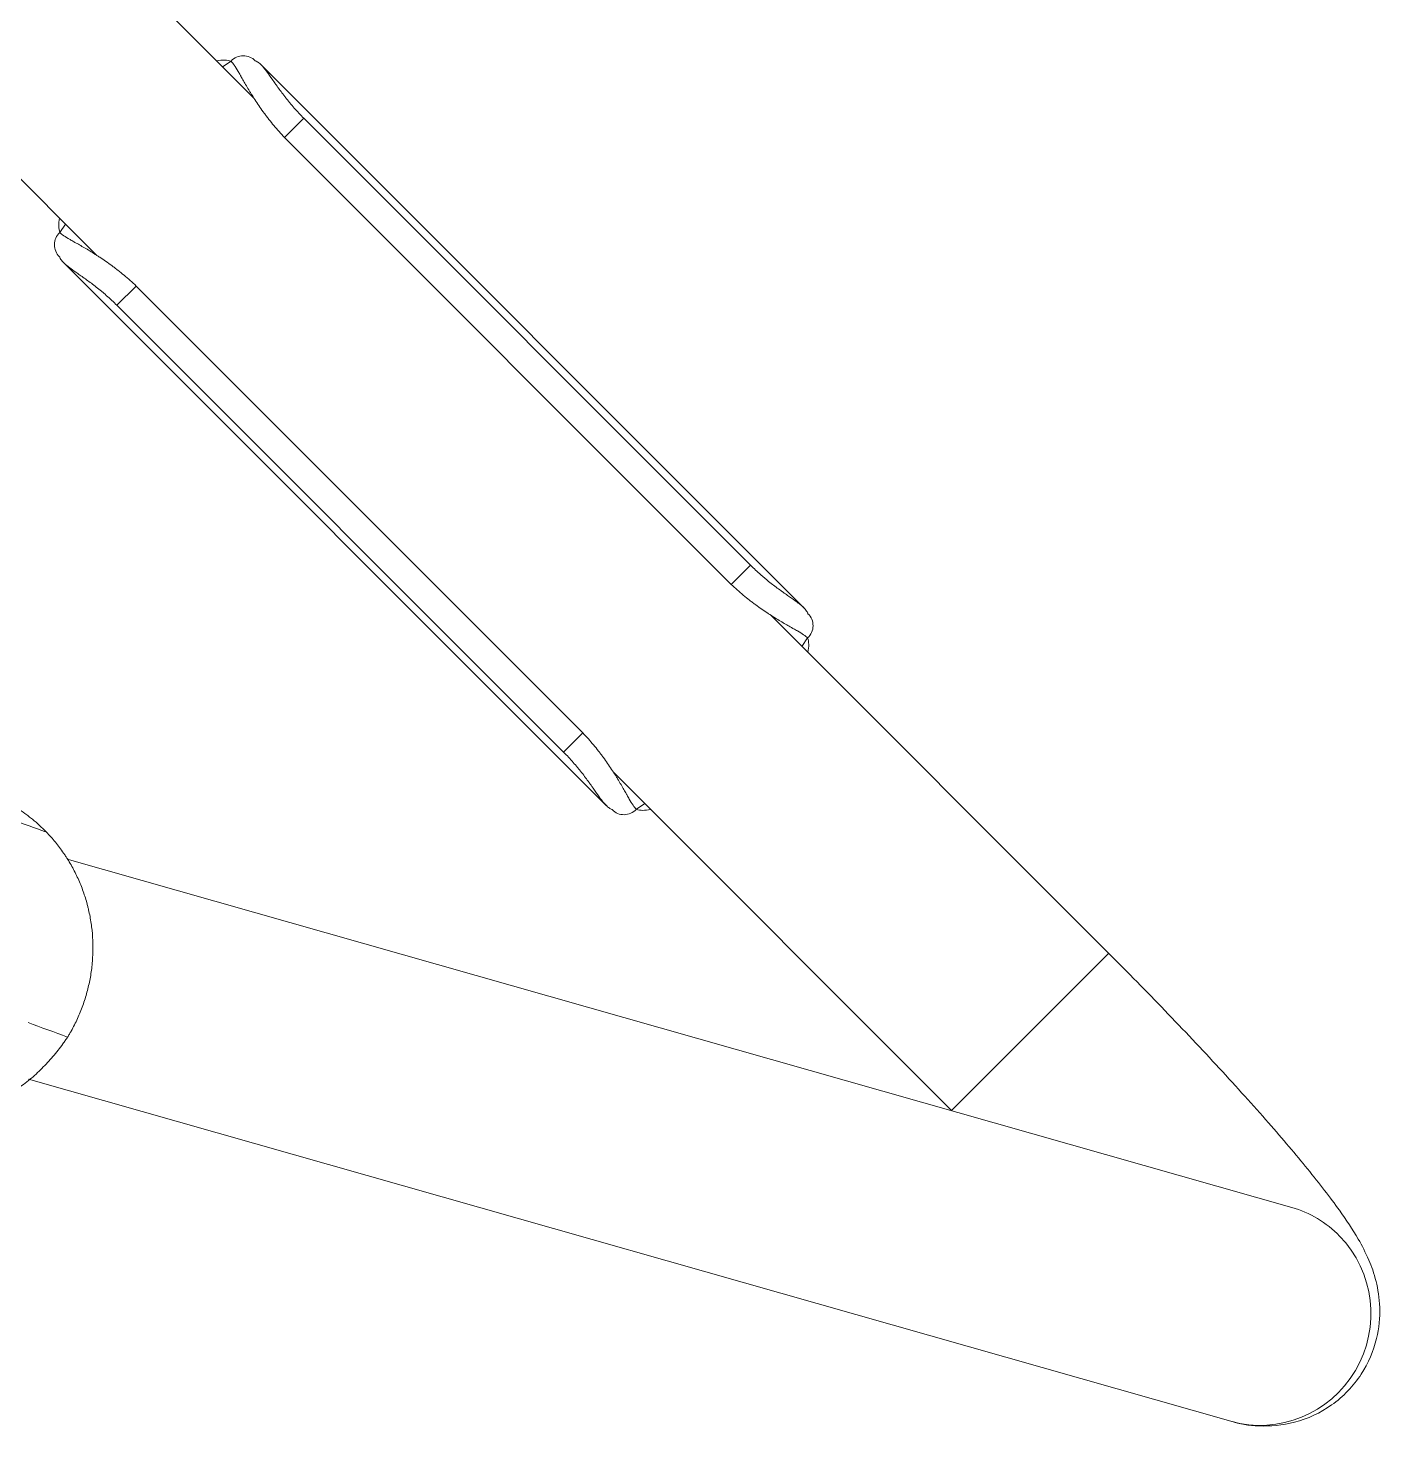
# Model space of a CAD drawing. Header units: millimetres. Extents: x 151130 to 215929, y 2134 to 34533.
# Drawn here: x 158766.2 to 158843.5, y 21545.5 to 21625.9 of the extents above; entities that cross this region are included whole.
import ezdxf

# ---------------------------------------------------------------- set-up
doc = ezdxf.new("R2010")
doc.units = ezdxf.units.MM
doc.layers.add('1', color=7, linetype='Continuous')

# ---------------------------------------------------------------- blocks, each defined once
blk = doc.blocks.new('SILLA GO 34006A')
at = {"layer": '1', "color": 0, "linetype": 'Continuous', "lineweight": 18}
for p, q in [((-197.907, 423.288), (-232.679, 485.698)), ((-243.773, 479.517), (-208.362, 415.961)), ((-246.644, 461.85), (-246.644, 434.522)), ((-246.621, 461.85), (-246.644, 461.85)), ((-233.944, 434.522), (-233.944, 461.85)), ((-248.28, 435.587), (-248.28, 391.728)), ((-232.308, 391.723), (-232.308, 435.582)), ((-246.644, 392.78), (-246.644, 84.529)), ((-233.944, 84.529), (-233.944, 392.78))]:
    blk.add_line(p, q, dxfattribs=at)
at = {"layer": '1', "color": 0, "linetype": 'Continuous', "lineweight": 13}
for p, q in [((-246.621, 461.85), (-233.944, 461.85)), ((-247.212, 436.953), (-246.644, 437.067)), ((-233.944, 437.067), (-233.376, 436.953)), ((-247.847, 395.605), (-247.847, 431.706)), ((-246.29, 431.706), (-247.847, 431.706)), ((-246.29, 431.706), (-246.29, 395.605)), ((-234.298, 395.605), (-234.298, 431.706)), ((-234.298, 431.706), (-232.741, 431.706)), ((-232.741, 431.706), (-232.741, 395.605)), ((-246.29, 395.605), (-247.847, 395.605)), ((-234.298, 395.605), (-232.741, 395.605)), ((-246.644, 390.243), (-247.212, 390.357)), ((-233.376, 390.357), (-233.944, 390.243))]:
    blk.add_line(p, q, dxfattribs=at)
for start_param, end_param in [(0.000018, 2.626733), (2.626733, 3.141611)]:
    blk.add_ellipse((-238.226, 482.607), major_axis=(5.547, 3.091), ratio=0.984812, start_param=start_param, end_param=end_param, dxfattribs=at)
at = {"layer": '1', "color": 0, "linetype": 'Continuous', "lineweight": 18}
for centre, major_axis, ratio, start_param, end_param in [((-238.295, 436.657), (8.985, 0), 0.267949, 2.763013, 3.0183), ((-242.293, 436.657), (8.985, 0), 0.267949, 0.123292, 0.37858), ((-247.212, 435.987), (0.908, -0.42), 0.95908, 1.988277, 3.590908), ((-233.376, 435.987), (0.908, 0.42), 0.95908, 5.83387, 7.436501), ((-247.212, 391.323), (0.908, 0.42), 0.95908, 2.692277, 4.294908), ((-233.376, 391.323), (0.908, -0.42), 0.95908, 5.12987, 6.732501), ((-238.295, 390.653), (8.985, 0), 0.267949, 3.264885, 3.520174), ((-242.293, 390.653), (8.985, 0), 0.267949, 5.904604, 6.159893)]:
    blk.add_ellipse(centre, major_axis=major_axis, ratio=ratio, start_param=start_param, end_param=end_param, dxfattribs=at)
for points, knots in [([(-232.679, 485.698), (-232.917, 486.163), (-233.574, 487.075), (-235.189, 488.452), (-237.406, 489.26), (-239.815, 489.213), (-241.872, 488.382), (-243.336, 487.165), (-244.269, 485.874), (-244.848, 484.626), (-245.268, 483.262), (-245.634, 481.434), (-245.976, 478.761), (-246.269, 475.189), (-246.484, 471.063), (-246.615, 466.505), (-246.644, 463.41), (-246.644, 461.85)], [0, 0, 0, 0, 0.042836, 0.090448, 0.142341, 0.196059, 0.245209, 0.28686, 0.325654, 0.36596, 0.417267, 0.497196, 0.600425, 0.698487, 0.801535, 0.902475, 1, 1, 1, 1]), ([(-247.847, 431.706), (-247.847, 431.842), (-247.849, 431.977), (-247.858, 432.245), (-247.865, 432.378), (-247.878, 432.575), (-247.883, 432.641), (-247.891, 432.739), (-247.893, 432.771), (-247.899, 432.836), (-247.902, 432.868), (-247.917, 433.028), (-247.931, 433.153), (-247.961, 433.395), (-247.977, 433.513), (-248.01, 433.741), (-248.027, 433.853), (-248.053, 434.015), (-248.062, 434.068), (-248.075, 434.146), (-248.08, 434.172), (-248.089, 434.224), (-248.11, 434.35), (-248.131, 434.47), (-248.179, 434.743), (-248.208, 434.908), (-248.233, 435.077), (-248.236, 435.095), (-248.241, 435.132), (-248.244, 435.15), (-248.251, 435.203), (-248.255, 435.237), (-248.267, 435.337), (-248.272, 435.399), (-248.283, 435.574), (-248.281, 435.674), (-248.264, 435.805), (-248.256, 435.846), (-248.24, 435.902), (-248.233, 435.92), (-248.22, 435.955), (-248.212, 435.971), (-248.204, 435.987)], [0, 0, 0, 0, 0.0625, 0.0625, 0.125, 0.125, 0.15625, 0.15625, 0.171875, 0.171875, 0.1875, 0.1875, 0.25, 0.25, 0.3125, 0.3125, 0.375, 0.375, 0.40625, 0.40625, 0.421875, 0.421875, 0.4375, 0.5, 0.5, 0.625, 0.625, 0.640625, 0.640625, 0.65625, 0.65625, 0.6875, 0.6875, 0.75, 0.75, 0.875, 0.875, 0.9375, 0.9375, 0.96875, 0.96875, 1, 1, 1, 1]), ([(-232.384, 435.987), (-232.367, 435.955), (-232.354, 435.921), (-232.337, 435.865), (-232.333, 435.845), (-232.324, 435.804), (-232.321, 435.783), (-232.306, 435.673), (-232.305, 435.572), (-232.316, 435.397), (-232.321, 435.335), (-232.333, 435.235), (-232.337, 435.2), (-232.347, 435.129), (-232.352, 435.093), (-232.38, 434.906), (-232.409, 434.74), (-232.457, 434.466), (-232.474, 434.371), (-232.496, 434.245), (-232.5, 434.219), (-232.509, 434.168), (-232.522, 434.09), (-232.535, 434.011), (-232.561, 433.849), (-232.579, 433.738), (-232.612, 433.509), (-232.628, 433.391), (-232.65, 433.208), (-232.657, 433.146), (-232.667, 433.052), (-232.671, 433.02), (-232.677, 432.957), (-232.68, 432.925), (-232.696, 432.765), (-232.706, 432.636), (-232.723, 432.375), (-232.73, 432.243), (-232.739, 431.977), (-232.741, 431.842), (-232.741, 431.706)], [0, 0, 0, 0, 0.0625, 0.0625, 0.09375, 0.09375, 0.125, 0.125, 0.25, 0.25, 0.3125, 0.3125, 0.34375, 0.34375, 0.375, 0.375, 0.5, 0.5, 0.5625, 0.5625, 0.578125, 0.578125, 0.59375, 0.625, 0.625, 0.6875, 0.6875, 0.75, 0.75, 0.78125, 0.78125, 0.796875, 0.796875, 0.8125, 0.8125, 0.875, 0.875, 0.9375, 0.9375, 1, 1, 1, 1]), ([(-201.188, 423.171), (-201.253, 423.156), (-201.318, 423.14), (-201.448, 423.106), (-201.641, 423.054), (-201.961, 422.957), (-202.214, 422.869), (-202.465, 422.775), (-202.589, 422.726), (-202.957, 422.572), (-203.197, 422.459), (-203.667, 422.215), (-203.896, 422.083), (-204.343, 421.802), (-204.562, 421.652), (-204.881, 421.413), (-204.986, 421.331), (-205.142, 421.204), (-205.193, 421.161), (-205.295, 421.075), (-205.345, 421.031), (-205.594, 420.81), (-205.785, 420.627), (-206.15, 420.245), (-206.324, 420.048), (-206.655, 419.638), (-206.813, 419.427), (-207.037, 419.098), (-207.11, 418.987), (-207.215, 418.818), (-207.25, 418.761), (-207.318, 418.647), (-207.484, 418.36), (-207.634, 418.067), (-207.854, 417.59), (-207.954, 417.348), (-208.133, 416.856), (-208.213, 416.606), (-208.317, 416.225), (-208.349, 416.098), (-208.393, 415.904), (-208.407, 415.839), (-208.433, 415.71), (-208.446, 415.645), (-208.505, 415.321), (-208.542, 415.062), (-208.593, 414.543), (-208.608, 414.283), (-208.611, 414.022)], [0, 0, 0, 0, 0.015625, 0.015625, 0.03125, 0.0625, 0.09375, 0.09375, 0.125, 0.125, 0.1875, 0.1875, 0.25, 0.25, 0.3125, 0.3125, 0.34375, 0.34375, 0.359375, 0.359375, 0.375, 0.375, 0.4375, 0.4375, 0.5, 0.5, 0.5625, 0.5625, 0.59375, 0.59375, 0.609375, 0.609375, 0.625, 0.6875, 0.6875, 0.75, 0.75, 0.8125, 0.8125, 0.84375, 0.84375, 0.859375, 0.859375, 0.875, 0.875, 0.9375, 0.9375, 1, 1, 1, 1]), ([(-190.332, 417.912), (-190.347, 417.944), (-190.363, 417.977), (-190.511, 418.287), (-190.655, 418.557), (-190.89, 418.952), (-190.971, 419.082), (-191.098, 419.274), (-191.141, 419.338), (-191.228, 419.464), (-191.273, 419.527), (-191.499, 419.837), (-191.691, 420.076), (-191.996, 420.42), (-192.101, 420.533), (-192.316, 420.753), (-192.427, 420.86), (-192.765, 421.173), (-193.001, 421.371), (-193.308, 421.603), (-193.37, 421.649), (-193.496, 421.738), (-193.686, 421.871), (-194.01, 422.078), (-194.278, 422.231), (-194.483, 422.341), (-194.551, 422.376), (-194.69, 422.446), (-194.759, 422.48), (-195.109, 422.645), (-195.395, 422.762), (-195.761, 422.89), (-195.834, 422.915), (-195.982, 422.963), (-196.056, 422.986), (-196.28, 423.051), (-196.43, 423.092), (-196.882, 423.201), (-197.188, 423.258), (-197.805, 423.345), (-198.114, 423.373), (-198.73, 423.402), (-199.038, 423.402), (-199.653, 423.378), (-199.96, 423.354), (-200.421, 423.298), (-200.651, 423.266), (-200.92, 423.221), (-201.035, 423.201), (-201.111, 423.186), (-201.15, 423.179), (-201.188, 423.171)], [0, 0, 0, 0, 0.008376, 0.008376, 0.079206, 0.079206, 0.114621, 0.114621, 0.132329, 0.132329, 0.150036, 0.150036, 0.220867, 0.220867, 0.256282, 0.256282, 0.291697, 0.291697, 0.362527, 0.362527, 0.380235, 0.380235, 0.397942, 0.433358, 0.468773, 0.468773, 0.48648, 0.48648, 0.504188, 0.504188, 0.575018, 0.575018, 0.592726, 0.592726, 0.610433, 0.610433, 0.645848, 0.645848, 0.716679, 0.716679, 0.787509, 0.787509, 0.858339, 0.858339, 0.92917, 0.92917, 0.964585, 0.982292, 0.991146, 0.991146, 1, 1, 1, 1]), ([(-208.611, 414.022), (-208.613, 413.844), (-208.608, 413.488), (-208.582, 413.131), (-208.555, 412.864), (-208.544, 412.774), (-208.521, 412.596), (-208.508, 412.507), (-208.465, 412.242), (-208.431, 412.066), (-208.316, 411.545), (-208.219, 411.204), (-208.044, 410.701), (-207.922, 410.379), (-207.781, 410.063), (-207.709, 409.912)], [0, 0, 0, 0, 0.12596, 0.251921, 0.251921, 0.314901, 0.314901, 0.377881, 0.377881, 0.503842, 0.503842, 0.755763, 0.755763, 0.881723, 1, 1, 1, 1]), ([(-248.204, 391.323), (-248.221, 391.355), (-248.234, 391.389), (-248.25, 391.445), (-248.255, 391.465), (-248.264, 391.506), (-248.267, 391.527), (-248.282, 391.637), (-248.283, 391.738), (-248.272, 391.913), (-248.266, 391.975), (-248.255, 392.075), (-248.251, 392.11), (-248.241, 392.181), (-248.236, 392.217), (-248.208, 392.405), (-248.179, 392.57), (-248.131, 392.844), (-248.114, 392.94), (-248.092, 393.065), (-248.088, 393.091), (-248.079, 393.142), (-248.066, 393.22), (-248.053, 393.299), (-248.026, 393.461), (-248.009, 393.572), (-247.976, 393.802), (-247.96, 393.92), (-247.938, 394.102), (-247.931, 394.164), (-247.92, 394.258), (-247.917, 394.29), (-247.911, 394.354), (-247.907, 394.385), (-247.892, 394.545), (-247.882, 394.674), (-247.865, 394.935), (-247.858, 395.067), (-247.849, 395.333), (-247.847, 395.468), (-247.847, 395.605)], [0, 0, 0, 0, 0.0625, 0.0625, 0.09375, 0.09375, 0.125, 0.125, 0.25, 0.25, 0.3125, 0.3125, 0.34375, 0.34375, 0.375, 0.375, 0.5, 0.5, 0.5625, 0.5625, 0.578125, 0.578125, 0.59375, 0.625, 0.625, 0.6875, 0.6875, 0.75, 0.75, 0.78125, 0.78125, 0.796875, 0.796875, 0.8125, 0.8125, 0.875, 0.875, 0.9375, 0.9375, 1, 1, 1, 1]), ([(-232.741, 395.605), (-232.741, 395.468), (-232.739, 395.333), (-232.73, 395.065), (-232.723, 394.932), (-232.71, 394.735), (-232.705, 394.669), (-232.697, 394.572), (-232.695, 394.539), (-232.689, 394.474), (-232.686, 394.442), (-232.671, 394.282), (-232.657, 394.157), (-232.627, 393.915), (-232.611, 393.798), (-232.578, 393.569), (-232.561, 393.458), (-232.535, 393.296), (-232.526, 393.242), (-232.513, 393.164), (-232.508, 393.138), (-232.499, 393.087), (-232.478, 392.96), (-232.457, 392.84), (-232.408, 392.567), (-232.38, 392.402), (-232.355, 392.233), (-232.352, 392.215), (-232.347, 392.178), (-232.344, 392.16), (-232.337, 392.107), (-232.333, 392.073), (-232.321, 391.973), (-232.316, 391.911), (-232.305, 391.736), (-232.306, 391.636), (-232.324, 391.505), (-232.332, 391.464), (-232.348, 391.408), (-232.354, 391.39), (-232.368, 391.355), (-232.375, 391.339), (-232.384, 391.323)], [0, 0, 0, 0, 0.0625, 0.0625, 0.125, 0.125, 0.15625, 0.15625, 0.171875, 0.171875, 0.1875, 0.1875, 0.25, 0.25, 0.3125, 0.3125, 0.375, 0.375, 0.40625, 0.40625, 0.421875, 0.421875, 0.4375, 0.5, 0.5, 0.625, 0.625, 0.640625, 0.640625, 0.65625, 0.65625, 0.6875, 0.6875, 0.75, 0.75, 0.875, 0.875, 0.9375, 0.9375, 0.96875, 0.96875, 1, 1, 1, 1])]:
    blk.add_open_spline(points, degree=3, knots=knots, dxfattribs=at)
at = {"layer": '1', "color": 0, "linetype": 'Continuous', "lineweight": 13}
for points, knots in [([(-247.212, 436.953), (-247.215, 436.873), (-247.204, 436.776), (-247.161, 436.546), (-247.128, 436.412), (-247.077, 436.217), (-247.066, 436.177), (-247.043, 436.094), (-247.031, 436.051), (-247.013, 435.985), (-247.007, 435.962), (-246.994, 435.917), (-246.975, 435.848), (-246.956, 435.777), (-246.916, 435.631), (-246.888, 435.529), (-246.831, 435.316), (-246.802, 435.205), (-246.744, 434.974), (-246.715, 434.853), (-246.672, 434.665), (-246.657, 434.602), (-246.629, 434.473), (-246.615, 434.408), (-246.574, 434.211), (-246.548, 434.077), (-246.498, 433.802), (-246.475, 433.661), (-246.442, 433.446), (-246.431, 433.374), (-246.411, 433.227), (-246.401, 433.153), (-246.374, 432.929), (-246.341, 432.627), (-246.319, 432.322), (-246.301, 432.015), (-246.294, 431.861), (-246.29, 431.706)], [0, 0, 0, 0, 0.125, 0.125, 0.25, 0.25, 0.28125, 0.28125, 0.3125, 0.3125, 0.328125, 0.328125, 0.34375, 0.375, 0.375, 0.4375, 0.4375, 0.5, 0.5, 0.5625, 0.5625, 0.59375, 0.59375, 0.625, 0.625, 0.6875, 0.6875, 0.75, 0.75, 0.78125, 0.78125, 0.8125, 0.8125, 0.875, 0.9375, 0.9375, 1, 1, 1, 1]), ([(-234.298, 431.706), (-234.294, 431.861), (-234.287, 432.015), (-234.269, 432.321), (-234.247, 432.624), (-234.215, 432.923), (-234.188, 433.146), (-234.178, 433.22), (-234.163, 433.33), (-234.158, 433.367), (-234.147, 433.44), (-234.12, 433.622), (-234.09, 433.798), (-234.041, 434.074), (-234.014, 434.208), (-233.96, 434.471), (-233.932, 434.599), (-233.895, 434.756), (-233.888, 434.787), (-233.874, 434.848), (-233.852, 434.94), (-233.83, 435.029), (-233.786, 435.203), (-233.757, 435.314), (-233.701, 435.527), (-233.673, 435.629), (-233.633, 435.775), (-233.613, 435.846), (-233.594, 435.915), (-233.581, 435.961), (-233.575, 435.983), (-233.545, 436.093), (-233.522, 436.176), (-233.461, 436.408), (-233.428, 436.543), (-233.401, 436.688), (-233.396, 436.716), (-233.39, 436.756), (-233.388, 436.769), (-233.384, 436.795), (-233.377, 436.857), (-233.375, 436.913), (-233.376, 436.953)], [0, 0, 0, 0, 0.0625, 0.0625, 0.125, 0.1875, 0.1875, 0.21875, 0.21875, 0.234375, 0.234375, 0.25, 0.3125, 0.3125, 0.375, 0.375, 0.4375, 0.4375, 0.453125, 0.453125, 0.46875, 0.5, 0.5, 0.5625, 0.5625, 0.625, 0.625, 0.65625, 0.671875, 0.671875, 0.6875, 0.6875, 0.75, 0.75, 0.875, 0.875, 0.90625, 0.90625, 0.921875, 0.921875, 0.9375, 1, 1, 1, 1]), ([(-206.456, 409.514), (-206.517, 409.641), (-206.65, 409.919), (-206.856, 410.349), (-207.073, 410.803), (-207.29, 411.257), (-207.461, 411.615), (-207.586, 411.876), (-207.673, 412.057), (-207.767, 412.255), (-207.908, 412.549), (-208.087, 412.924), (-208.304, 413.379), (-208.479, 413.745), (-208.581, 413.96), (-208.611, 414.022)], [0, 0, 0, 0, 0.084923, 0.185719, 0.286511, 0.387301, 0.488089, 0.524533, 0.560976, 0.608519, 0.65606, 0.756831, 0.85759, 0.958333, 1, 1, 1, 1]), ([(-246.29, 395.605), (-246.294, 395.449), (-246.301, 395.295), (-246.318, 394.989), (-246.341, 394.686), (-246.373, 394.387), (-246.4, 394.164), (-246.41, 394.09), (-246.425, 393.98), (-246.43, 393.943), (-246.441, 393.87), (-246.468, 393.688), (-246.497, 393.512), (-246.547, 393.236), (-246.574, 393.102), (-246.628, 392.839), (-246.656, 392.711), (-246.692, 392.554), (-246.7, 392.523), (-246.714, 392.462), (-246.736, 392.37), (-246.758, 392.281), (-246.802, 392.108), (-246.831, 391.996), (-246.887, 391.783), (-246.915, 391.681), (-246.955, 391.535), (-246.975, 391.464), (-246.994, 391.395), (-247.007, 391.35), (-247.013, 391.327), (-247.043, 391.217), (-247.066, 391.134), (-247.127, 390.902), (-247.16, 390.768), (-247.187, 390.622), (-247.192, 390.594), (-247.198, 390.554), (-247.2, 390.541), (-247.203, 390.515), (-247.211, 390.453), (-247.213, 390.397), (-247.212, 390.357)], [0, 0, 0, 0, 0.0625, 0.0625, 0.125, 0.1875, 0.1875, 0.21875, 0.21875, 0.234375, 0.234375, 0.25, 0.3125, 0.3125, 0.375, 0.375, 0.4375, 0.4375, 0.453125, 0.453125, 0.46875, 0.5, 0.5, 0.5625, 0.5625, 0.625, 0.625, 0.65625, 0.671875, 0.671875, 0.6875, 0.6875, 0.75, 0.75, 0.875, 0.875, 0.90625, 0.90625, 0.921875, 0.921875, 0.9375, 1, 1, 1, 1]), ([(-233.376, 390.357), (-233.373, 390.438), (-233.384, 390.534), (-233.427, 390.764), (-233.46, 390.898), (-233.511, 391.093), (-233.522, 391.133), (-233.545, 391.216), (-233.556, 391.259), (-233.575, 391.326), (-233.581, 391.348), (-233.593, 391.393), (-233.612, 391.462), (-233.632, 391.534), (-233.672, 391.68), (-233.7, 391.781), (-233.757, 391.994), (-233.786, 392.105), (-233.844, 392.336), (-233.873, 392.457), (-233.916, 392.645), (-233.931, 392.708), (-233.959, 392.837), (-233.973, 392.902), (-234.014, 393.099), (-234.04, 393.234), (-234.09, 393.508), (-234.113, 393.649), (-234.146, 393.864), (-234.157, 393.937), (-234.177, 394.083), (-234.187, 394.157), (-234.214, 394.382), (-234.246, 394.683), (-234.269, 394.988), (-234.287, 395.295), (-234.294, 395.449), (-234.298, 395.605)], [0, 0, 0, 0, 0.125, 0.125, 0.25, 0.25, 0.28125, 0.28125, 0.3125, 0.3125, 0.328125, 0.328125, 0.34375, 0.375, 0.375, 0.4375, 0.4375, 0.5, 0.5, 0.5625, 0.5625, 0.59375, 0.59375, 0.625, 0.625, 0.6875, 0.6875, 0.75, 0.75, 0.78125, 0.78125, 0.8125, 0.8125, 0.875, 0.9375, 0.9375, 1, 1, 1, 1])]:
    blk.add_open_spline(points, degree=3, knots=knots, dxfattribs=at)
at = {"layer": '1', "color": 0, "linetype": 'Continuous', "lineweight": 18}
blk.add_open_spline([(-200.177, 420.993), (-200.516, 421.716), (-200.853, 422.442), (-201.188, 423.171)], degree=3, dxfattribs=at)
blk = doc.blocks.new('*U99')
at = {"rotation": 90}
blk.add_blockref('SILLA GO 34006A', (242.339, -654.525), dxfattribs=at)
blk = doc.blocks.new('*U100')
at = {"color": 0, "linetype": 'ByBlock', "lineweight": -2, "transparency": 16777216, "rotation": 90.00000000000004}
blk.add_blockref('*U99', (214310.187, 32814.583, -2977.121), dxfattribs=at)
blk = doc.blocks.new('MRC90')
at = {"color": 5, "rotation": 45}
blk.add_blockref('*U100', (-128356.183, -175660.781), dxfattribs=at)

msp = doc.modelspace()

# ---------------------------------------------------------------- block references
at = {"color": 5}
msp.add_blockref('MRC90', (158054.877, 22008.219), dxfattribs=at)

doc.saveas('drawing.dxf')
